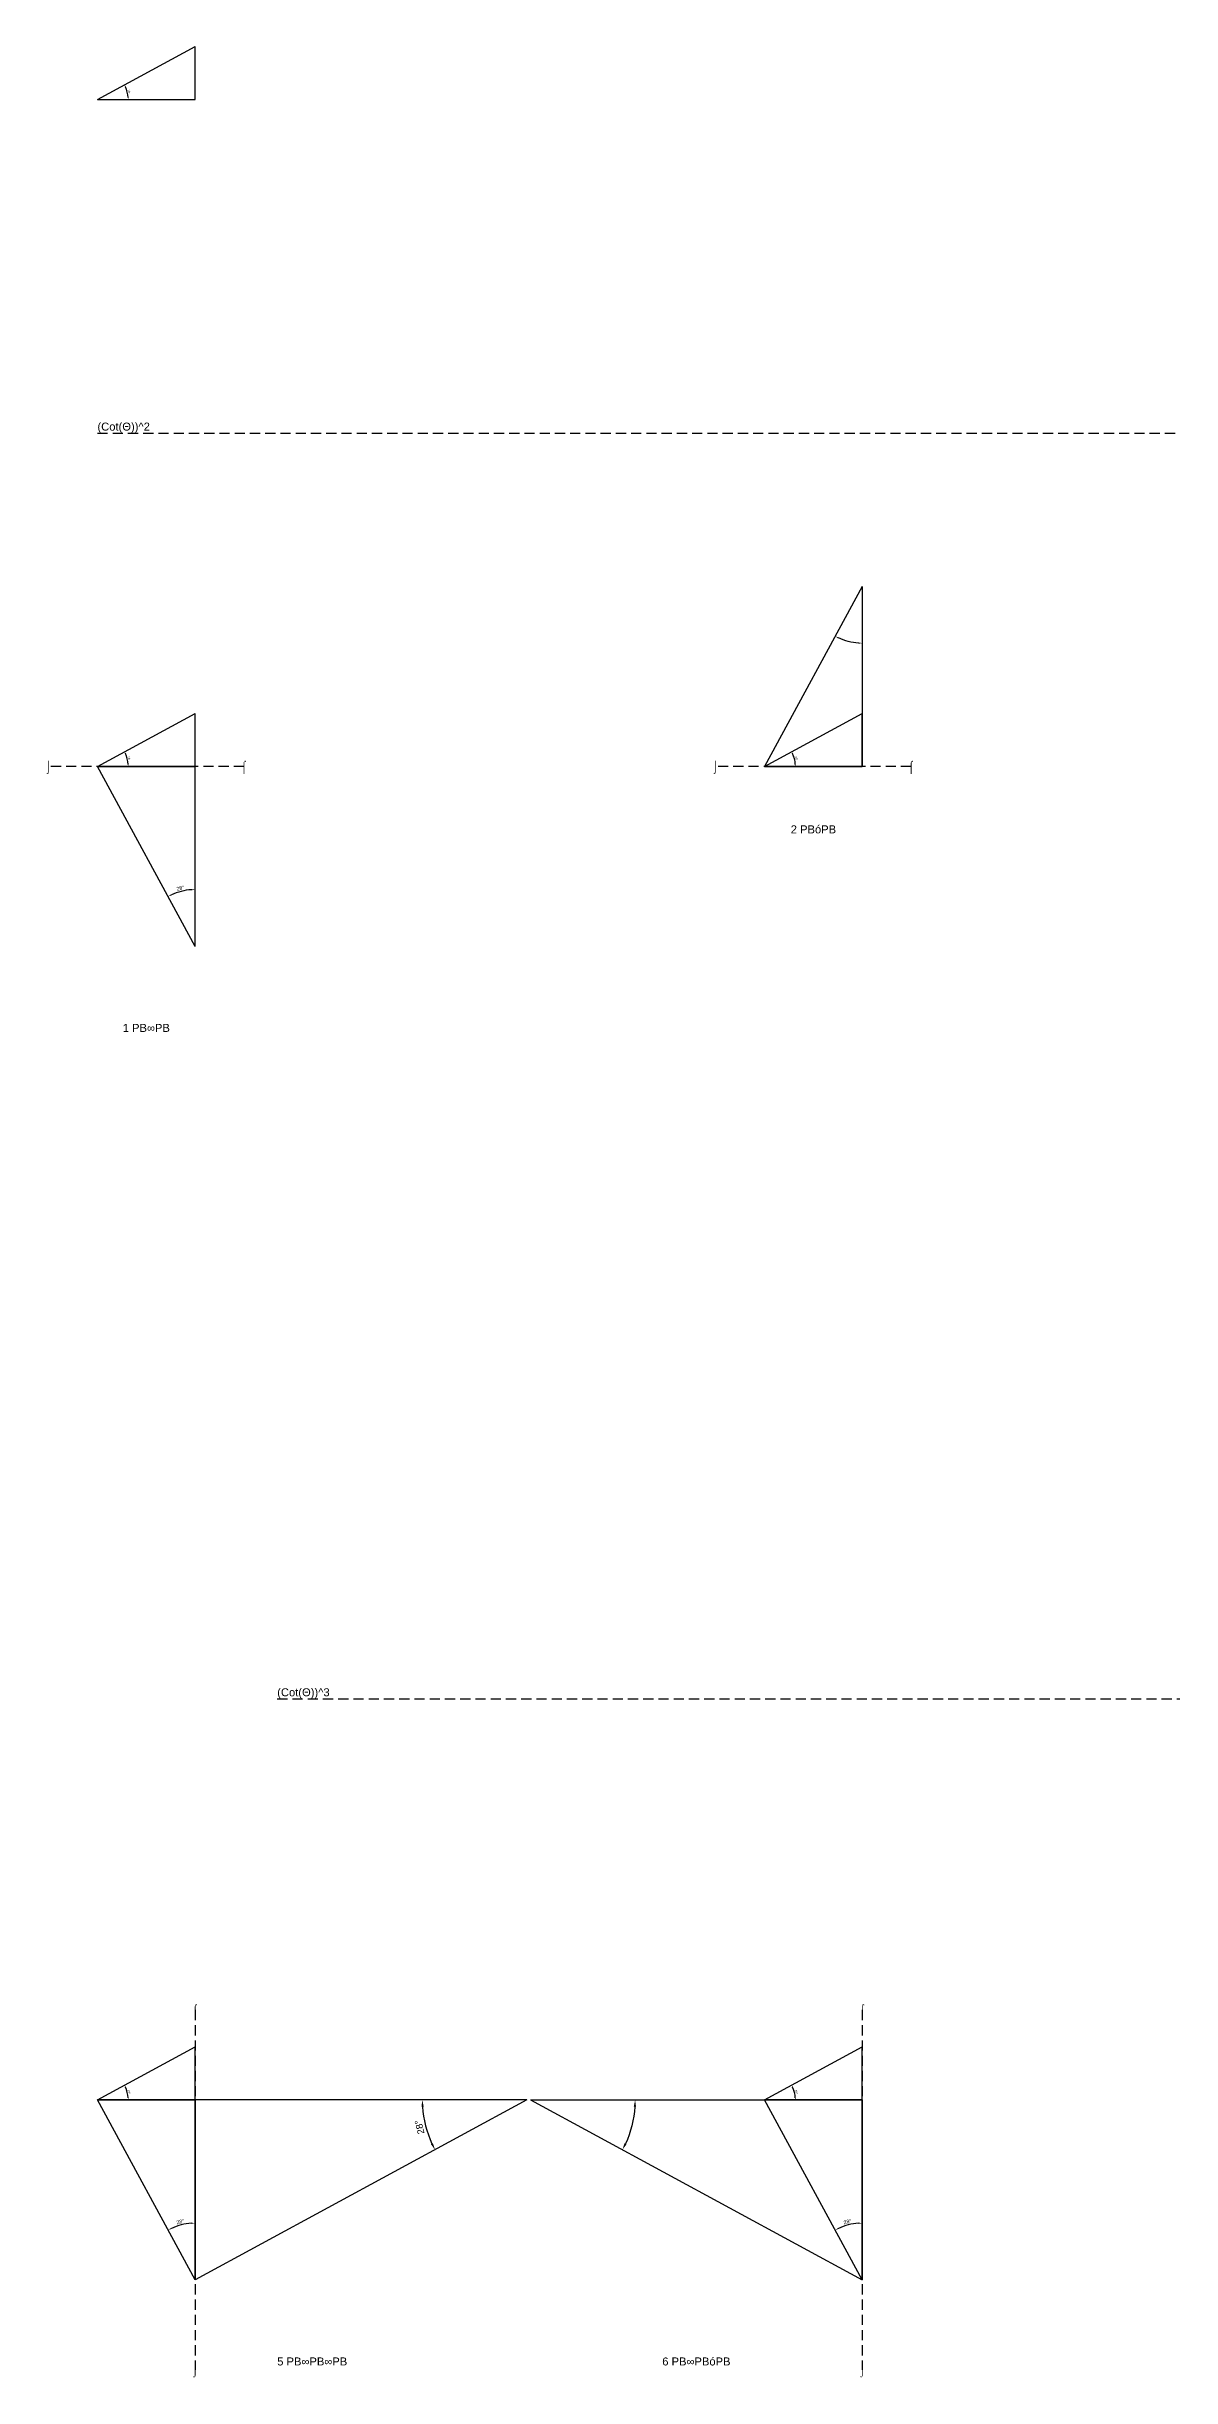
# Model space of a CAD drawing. Header units: millimetres. Extents: x 1423577 to 4401751, y -454579 to 121312.
# Drawn here: x 3424772 to 3565281, y -170016 to 121312 of the extents above; entities that cross this region are included whole.
import ezdxf
from ezdxf.enums import TextEntityAlignment as Align

# ---------------------------------------------------------------- set-up
doc = ezdxf.new("R2010")
doc.units = ezdxf.units.MM
doc.header["$PDMODE"] = 35
doc.linetypes.add('DASHED', pattern=[19.05, 12.7, -6.35])
for name, color, linetype in [('BASE', 170, 'Continuous'), ('HYPOTENUSE', 20, 'Continuous'), ('PERPENDICULAR', 90, 'Continuous')]:
    doc.layers.add(name, color=color, linetype=linetype)
doc.styles.add('Arial', font='arial_0.ttf')
doc.dimstyles.new('ISO-25', dxfattribs={"dimtxt": 250, "dimasz": 100, "dimexe": 1.25, "dimexo": 0.625, "dimgap": 100, "dimtad": 1, "dimdec": 0, "dimtxsty": 'Arial', "dimcen": 2.5, "dimadec": 0, "dimazin": 0, "dimtfac": 1, "dimtdec": 0, "dimtmove": 0, "dimatfit": 3, "dimfxl": 1, "dimarcsym": 0})

# ---------------------------------------------------------------- blocks, each defined once
blk = doc.blocks.new('*D2')
at = {"color": 0, "lineweight": -2, "transparency": 16777216}
blk.add_arc((0, 0), 3850, 3.72107, 24.76727, dxfattribs=at)
at = {"color": 0, "transparency": 16777216}
for points in [[(3459, 1594), (3533, 1632), (3384, 1836)], [(3884, 251), (3800, 249), (3850, 0)]]:
    blk.add_solid(points, dxfattribs=at)
at = {"layer": 'Defpoints', "color": 0, "transparency": 16777216}
for p in [(12208, 6625), (0, 0), (0, 0), (3797, 635), (12208, 0)]:
    blk.add_point(p, dxfattribs=at)
at = {"color": 0, "transparency": 16777216, "insert": (3952, 1003), "char_height": 250, "attachment_point": 5, "rotation": 284.24417, "style": 'Arial'}
blk.add_mtext('28°', dxfattribs=at)
blk = doc.blocks.new('GTN')
at = {"layer": 'BASE'}
blk.add_line((0, 0), (12208.3, 0), dxfattribs=at)
at = {"layer": 'HYPOTENUSE'}
blk.add_line((0, 0), (12208.3, 6625.3), dxfattribs=at)
at = {"layer": 'PERPENDICULAR'}
blk.add_line((12208.3, 0), (12208.3, 6625.3), dxfattribs=at)
at = {"color": 6}
dim = blk.add_angular_dim_2l(base=(3797.3, 635.2), line1=((0, 0), (12208.3, 0)), line2=((0, 0), (12208.3, 6625.3)), dimstyle='ISO-25', override={"dimasz": 250}, dxfattribs=at)
dim.commit()
dim.dimension.update_dxf_attribs({"geometry": '*D2', "text_midpoint": (3952.4, 1003.3)})

msp = doc.modelspace()

# ---------------------------------------------------------------- linework, layer by layer
at = {"linetype": 'DASHED', "ltscale": 100}
for p, q in [((3431120, 73016), (4181190, 73016)), ((3449432, 31345), (3425016, 31345)), ((3532774, 31345), (3508357, 31345)), ((3453577, -85184), (4203646, -85184)), ((3443328, -124089), (3443328, -169080)), ((3526669, -124089), (3526669, -169080))]:
    msp.add_line(p, q, dxfattribs=at)

# ---------------------------------------------------------------- block references
for p in [(3431120, 114687), (3431120, 31345), (3514461, 31345), (3431120, -135337), (3514461, -135337)]:
    msp.add_blockref('GTN', p)
for p, xscale, yscale, zscale, rotation in [((3526669, 53841), -1.842665596556042, 1.842665596556042, 1.842665596556042, 90), ((3443328, 8850), 1.842665596556042, 1.842665596556042, 1.842665596556042, 90), ((3443328, -157833), 1.842665596556042, 1.842665596556042, 1.842665596556042, 90), ((3484781, -135337), 3.39541650073123, 3.39541650073123, 3.39541650073123, 180), ((3485217, -135337), -3.39541650073123, 3.39541650073123, 3.39541650073123, 180), ((3526669, -157833), 1.842665596556042, 1.842665596556042, 1.842665596556042, 90)]:
    msp.add_blockref('GTN', p, dxfattribs=dict(at, xscale=xscale, yscale=yscale, zscale=zscale, rotation=rotation))

# ---------------------------------------------------------------- texts
at = {"linetype": 'DASHED', "ltscale": 100, "style": 'Arial'}
for s, p in [('(Cot(Θ))^ 2', (3431120, 73016)), ('(Cot(Θ))^ 3', (3453577, -85184))]:
    msp.add_text(s, height=1000, dxfattribs=at).set_placement(p, align=Align.BOTTOM_LEFT)
for s, p in [('⌡', (3425016, 31345)), ('⌠', (3449432, 31345)), ('⌡', (3508357, 31345)), ('⌠', (3532774, 31345)), ('2 PBóPB', (3520565, 23472)), ('1 PB∞PB', (3437224, -1343)), ('⌠', (3443328, -124089)), ('⌠', (3526669, -124089)), ('⌡', (3443328, -169080)), ('5 PB∞PB∞PB', (3457950, -168025)), ('6 PB∞PBóPB', (3505943, -168025)), ('⌡', (3526669, -169080))]:
    msp.add_text(s, height=1000, dxfattribs=at).set_placement(p, align=Align.MIDDLE_CENTER)

doc.saveas('drawing.dxf')
